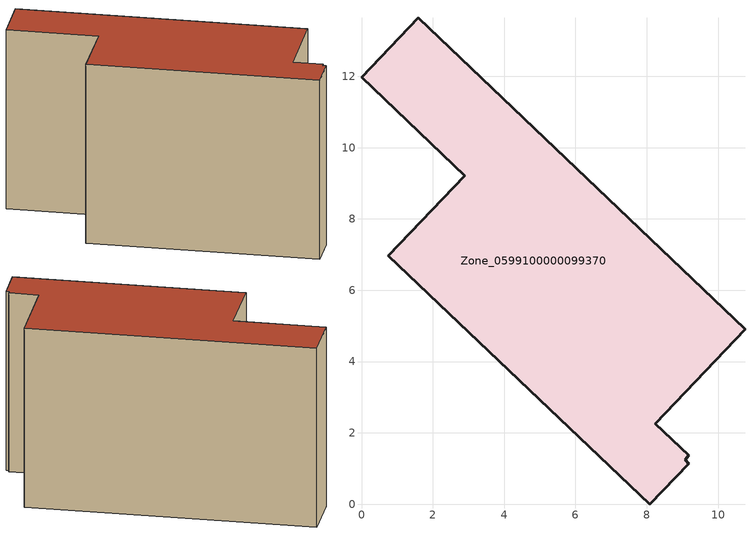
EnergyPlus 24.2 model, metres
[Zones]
Zone_0599100000099370
 floor ground (C_G): 0.76,6.96 2.9,9.21 0,11.97 1.59,13.64 10.76,4.9 8.24,2.26 9.18,1.37 9.07,1.24 9.17,1.14 8.08,0 z0
 wall outside (C_F): 2.9,9.21 0.76,6.96 8.08,0 9.17,1.14 9.07,1.24 9.18,1.37 8.24,2.26 10.76,4.9 1.59,13.64 0,11.97 2.9,9.21 z0:8.29
 roof outside (C_R): 9.07,1.24 9.18,1.37 8.24,2.26 10.76,4.9 1.59,13.64 0,11.97 2.9,9.21 0.76,6.96 8.08,0 9.17,1.14 z8.29
[BUILDING]
Pand.0599100000099370: North Axis=0; Terrain=City; Loads Convergence Tolerance Value=0.04; Temperature Convergence Tolerance Value=0.4; Solar Distribution=FullExterior; Maximum Number of Warmup Days=25; Minimum Number of Warmup Days=1
[Site:Location]
Rotterdam.The.Hague.AP_ZH_NLD Design_Conditions: Latitude=51.96; Longitude=4.45; Time Zone=1; Elevation=-4.5
[SITE:GROUNDTEMPERATURE:BUILDINGSURFACE]
18, 18, 18, 18, 18, 18, 18, 18, 18, 18, 18, 18
[MATERIAL] Thermal Absorptance=0.9; Solar Absorptance=0.7; Visible Absorptance=0.7
Name | Roughness | Thickness | Conductivity | Density | Specific Heat
G.TI.1975-1991 | MediumSmooth | 0.15 | 0.288461 | 540 | 1210
F.TI.1975-1991 | Rough | 0.3 | 0.230769 | 1920 | 840
R.TI.1975-1991 | MediumRough | 0.2 | 0.153846 | 1500 | 1000
[CONSTRUCTION]
C_G: G.TI.1975-1991
C_F: F.TI.1975-1991
C_R: R.TI.1975-1991
[ZONE]
Zone_0599100000099370: Type=1; Multiplier=1; Ceiling Height=Autocalculate; Volume=Autocalculate; Floor Area=autocalculate; Part of Total Floor Area=Yes
[ZONEINFILTRATION:DESIGNFLOWRATE]
Infil_Zone_0599100000099370: Zone or ZoneList or Space or SpaceList=Zone_0599100000099370; Schedule=AlwaysOn; Design Flow Rate Calculation Method=Flow/Area; Flow Rate per Floor Area=0.003; Constant Term Coefficient=1; Temperature Term Coefficient=0; Velocity Term Coefficient=0; Velocity Squared Term Coefficient=0
[HVACTEMPLATE:ZONE:IDEALLOADSAIRSYSTEM]
Zone_0599100000099370: Maximum Heating Supply Air Temperature=50; Minimum Cooling Supply Air Temperature=13; Maximum Heating Supply Air Humidity Ratio=0.0156; Minimum Cooling Supply Air Humidity Ratio=0.0077; Heating Limit=NoLimit; Cooling Limit=NoLimit; Dehumidification Control Type=ConstantSensibleHeatRatio; Cooling Sensible Heat Ratio=0.7; Dehumidification Setpoint=60; Humidification Control Type=None; Humidification Setpoint=30; Outdoor Air Method=None; Outdoor Air Flow Rate per Person=0.00944; Outdoor Air Flow Rate per Zone Floor Area=0; Outdoor Air Flow Rate per Zone=0; Demand Controlled Ventilation Type=None; Outdoor Air Economizer Type=NoEconomizer; Heat Recovery Type=None; Sensible Heat Recovery Effectiveness=0.7; Latent Heat Recovery Effectiveness=0.65
[ZONECONTROL:THERMOSTAT]
ThermostatControl_Zone_0599100000099370: Zone or ZoneList=Zone_0599100000099370; Control Type Schedule=DualSetpointControlType; Control 1=Thermostat_Zone_0599100000099370; Temperature Difference Between Cutout And Setpoint=0
[THERMOSTATSETPOINT:DUALSETPOINT]
Thermostat_Zone_0599100000099370: Heating Setpoint Temperature Schedule=HeatingSetpoint_Zone_0599100000099370; Cooling Setpoint Temperature Schedule=CoolingSetpoint_Zone_0599100000099370
[SCHEDULE:COMPACT]
HeatingSetpoint_Zone_0599100000099370: Through: 12/31, For: AllDays, Until: 24:00, 21
CoolingSetpoint_Zone_0599100000099370: Through: 12/31, For: AllDays, Until: 24:00, 24
DualSetpointControlType: Through: 12/31, For: AllDays, Until: 24:00, 4
AlwaysOn: Through: 12/31, For: AllDays, Until: 24:00, 1
